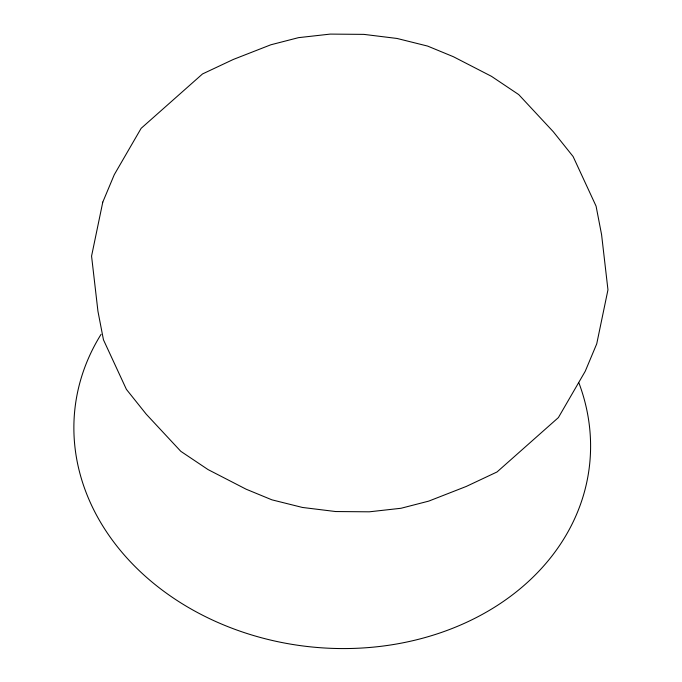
<?xml version="1.0" encoding="UTF-8"?>
<svg xmlns="http://www.w3.org/2000/svg" width="682" height="682" viewBox="0 0 682 682"><rect width="100%" height="100%" fill="white"/><g stroke="black" fill="none" stroke-linecap="round" stroke-linejoin="round"><path stroke-width="1.02" d="M578.95 382.994A258.853 211.002 6.1 0 1 311.376 646.937A258.853 211.002 6.1 0 1 101.081 334.308M102.794 202.085L91.567 256.1L97.944 311.265L103.451 339.781L126.417 389.388L146.255 414.204L180.798 451.322L208.061 469.591L246.134 489.207L271.922 499.838L302.467 507.459L335.672 511.543L369.286 511.815L401.025 508.269L428.705 501.125L466.258 486.454L497.025 471.97L558.388 417.589L585.25 371.238L596.733 343.83L607.96 289.816L601.584 234.651L596.077 206.135L573.11 156.528L553.273 131.711L518.729 94.593L491.466 76.324L453.394 56.717L427.605 46.078L397.06 38.465L363.856 34.373L330.241 34.1L298.503 37.655L270.822 44.79L233.27 59.47L202.503 73.954L141.14 128.327L114.278 174.686L102.794 202.085"/></g></svg>
